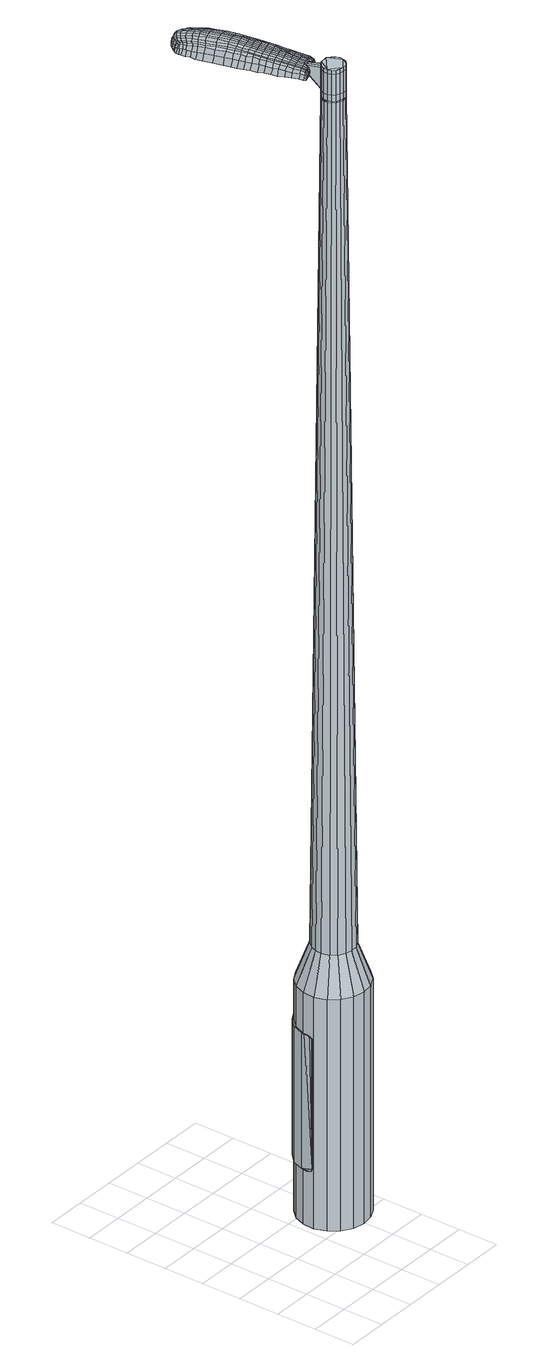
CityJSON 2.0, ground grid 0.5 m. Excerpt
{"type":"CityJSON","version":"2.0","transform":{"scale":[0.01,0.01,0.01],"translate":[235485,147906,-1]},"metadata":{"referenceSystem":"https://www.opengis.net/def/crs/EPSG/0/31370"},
"CityObjects":{
"object1":{"type":"GenericCityObject","attributes":{"cluster":293,"mean_distance_to_centroid":0.206,"new_centroid_x":235486.53,"new_centroid_y":147907.28,"mean_distance_to_camera":7.83,"H1":13.44,"H2":17.23,"Z_final":111.34,"cluster2":-1,"proj_x":235493.42,"proj_y":147905.05,"id_line":92221,"bearing_l":197.96,"distance":7.24,"orientation":"right","G_obj":107.96},"geometry":[{"type":"MultiSurface","lod":"2","boundaries":[[[0,1,2,3]],[[1,4,5,2]],[[4,6,7,5]],[[6,8,9,7]],[[8,10,11,9]],[[10,12,13,11]],[[12,14,15,13]],[[14,16,17,15]],[[16,18,19,17]],[[18,20,21,19]],[[20,22,23,21]],[[22,24,25,23]],[[24,26,27,25]],[[26,28,29,27]],[[28,30,31,29]],[[30,32,33,31]],[[32,34,35,33]],[[34,0,3,35]],[[36,37,38,39]],[[38,40,41,42]],[[41,43,42]],[[42,44,45,46]],[[45,47,46]],[[46,48,49,50]],[[49,51,50]],[[42,46,50,38]],[[50,52,39,38]],[[53,36,39]],[[2,5,7,35]],[[7,9,11,15]],[[11,13,15]],[[15,17,19,23]],[[19,21,23]],[[23,25,27,31]],[[27,29,31]],[[15,23,31,7]],[[31,33,35,7]],[[3,2,35]],[[1,0,54,55]],[[0,34,56,54]],[[34,32,57,56]],[[32,30,58,57]],[[30,28,59,58]],[[28,26,60,59]],[[26,24,61,60]],[[24,22,62,61]],[[22,20,63,62]],[[20,18,64,63]],[[18,16,65,64]],[[16,14,66,65]],[[14,12,67,66]],[[12,10,68,67]],[[10,8,69,68]],[[8,6,70,69]],[[6,4,71,70]],[[4,1,55,71]],[[55,54,72,73]],[[54,56,74,72]],[[56,57,75,74]],[[57,58,76,75]],[[58,59,77,76]],[[59,60,78,77]],[[60,61,79,78]],[[61,62,80,79]],[[62,63,81,80]],[[63,64,82,81]],[[64,65,83,82]],[[65,66,84,83]],[[66,67,85,84]],[[67,68,86,85]],[[68,69,87,86]],[[69,70,88,87]],[[70,71,89,88]],[[71,55,73,89]],[[90,91,92,73]],[[93,94,91,90]],[[75,95,94,93]],[[96,97,95,75]],[[77,98,97,96]],[[99,100,98,77]],[[101,102,100,99]],[[80,103,102,101]],[[81,104,103,80]],[[105,106,104,81]],[[107,108,106,105]],[[109,110,108,107]],[[85,111,110,109]],[[112,113,111,85]],[[87,114,113,112]],[[88,115,114,87]],[[116,117,115,88]],[[73,92,117,116]],[[118,119,120,121]],[[122,118,121,123]],[[124,122,123,125]],[[126,124,125,127]],[[128,126,127,129]],[[130,128,129,131]],[[132,130,131,133]],[[134,132,133,135]],[[136,134,135,137]],[[138,136,137,139]],[[140,138,139,141]],[[142,140,141,143]],[[144,142,143,145]],[[146,144,145,147]],[[148,146,147,149]],[[150,148,149,151]],[[72,90,73]],[[72,74,93,90]],[[74,75,93]],[[76,96,75]],[[76,77,96]],[[78,99,77]],[[78,79,101,99]],[[79,80,101]],[[82,105,81]],[[82,83,107,105]],[[83,84,109,107]],[[84,85,109]],[[86,112,85]],[[86,87,112]],[[89,116,88]],[[89,73,116]],[[152,92,91]],[[153,117,92]],[[153,115,117]],[[154,113,114]],[[154,111,113]],[[155,110,111]],[[155,156,108,110]],[[156,157,106,108]],[[157,104,106]],[[158,102,103]],[[158,159,100,102]],[[159,98,100]],[[160,97,98]],[[160,95,97]],[[161,94,95]],[[161,152,91,94]],[[39,52,150,162]],[[92,152,163,151]],[[53,39,162,119]],[[152,161,120,163]],[[36,53,119,118]],[[161,95,121,120]],[[37,36,118,122]],[[95,160,123,121]],[[38,37,122,124]],[[160,98,125,123]],[[40,38,124,126]],[[98,159,127,125]],[[41,40,126,128]],[[159,158,129,127]],[[43,41,128,130]],[[158,103,131,129]],[[42,43,130,132]],[[103,104,133,131]],[[44,42,132,134]],[[104,157,135,133]],[[45,44,134,136]],[[157,156,137,135]],[[47,45,136,138]],[[156,155,139,137]],[[46,47,138,140]],[[155,111,141,139]],[[48,46,140,142]],[[111,154,143,141]],[[49,48,142,144]],[[154,114,145,143]],[[51,49,144,146]],[[114,115,147,145]],[[50,51,146,148]],[[115,153,149,147]],[[52,50,148,150]],[[153,92,151,149]],[[150,151,164,165]],[[151,163,166,164]],[[163,120,167,166]],[[120,119,168,167]],[[119,162,169,168]],[[162,150,165,169]],[[170,171,172,173]],[[174,170,173,175]],[[170,174,176,177]],[[171,170,177,178]],[[179,180,181,182]],[[183,179,182,184]],[[179,183,185,186]],[[180,179,186,187]],[[188,189,190,191]],[[192,188,191,193]],[[188,192,194,195]],[[189,188,195,196]],[[197,198,199,200]],[[201,197,200,202]],[[197,201,203,204]],[[198,197,204,205]],[[206,207,208,209]],[[210,206,209,211]],[[206,210,212,213]],[[207,206,213,214]],[[215,216,217,218]],[[219,215,218,220]],[[215,219,221,222]],[[216,215,222,223]],[[224,225,226,227]],[[216,224,227,217]],[[224,216,223,228]],[[225,224,228,229]],[[230,231,232,233]],[[225,230,233,226]],[[230,225,229,234]],[[231,230,234,235]],[[236,174,175,237]],[[231,236,237,232]],[[236,231,235,238]],[[174,236,238,176]],[[239,240,241,242]],[[243,239,242,244]],[[239,243,245,246]],[[240,239,246,247]],[[248,249,250,251]],[[240,248,251,241]],[[248,240,247,252]],[[249,248,252,253]],[[254,255,256,257]],[[249,254,257,250]],[[254,249,253,258]],[[255,254,258,259]],[[260,261,262,263]],[[255,260,263,256]],[[260,255,259,264]],[[261,260,264,265]],[[266,171,178,267]],[[261,266,267,262]],[[266,261,265,268]],[[171,266,268,172]],[[269,270,271,272]],[[273,269,272,274]],[[269,273,275,276]],[[270,269,276,277]],[[278,279,280,281]],[[270,278,281,271]],[[278,270,277,282]],[[279,278,282,283]],[[284,285,286,287]],[[279,284,287,280]],[[284,279,283,288]],[[285,284,288,289]],[[290,183,184,291]],[[285,290,291,286]],[[290,285,289,292]],[[183,290,292,185]],[[293,294,295,296]],[[297,293,296,298]],[[293,297,299,300]],[[294,293,300,301]],[[302,303,304,305]],[[294,302,305,295]],[[302,294,301,306]],[[303,302,306,307]],[[308,309,310,311]],[[303,308,311,304]],[[308,303,307,312]],[[309,308,312,313]],[[314,315,316,317]],[[309,314,317,310]],[[314,309,313,318]],[[315,314,318,319]],[[320,180,187,321]],[[315,320,321,316]],[[320,315,319,322]],[[180,320,322,181]],[[323,209,208,324]],[[325,323,324,326]],[[323,325,327,328]],[[209,323,328,211]],[[329,325,326,330]],[[331,329,330,332]],[[329,331,333,334]],[[325,329,334,327]],[[335,331,332,336]],[[337,335,336,338]],[[335,337,339,340]],[[331,335,340,333]],[[341,337,338,342]],[[343,341,342,344]],[[341,343,345,346]],[[337,341,346,339]],[[347,343,344,348]],[[198,347,348,199]],[[347,198,205,349]],[[343,347,349,345]],[[350,351,196,195]],[[352,350,195,194]],[[350,352,353,354]],[[351,350,354,355]],[[356,357,355,354]],[[358,356,354,353]],[[356,358,359,360]],[[357,356,360,361]],[[362,363,361,360]],[[364,362,360,359]],[[362,364,365,366]],[[363,362,366,367]],[[368,369,367,366]],[[370,368,366,365]],[[368,370,203,201]],[[369,368,201,202]],[[371,372,373,374]],[[273,371,374,275]],[[371,273,274,375]],[[372,371,375,376]],[[377,192,193,378]],[[372,377,378,373]],[[377,372,376,379]],[[192,377,379,194]],[[380,381,382,383]],[[219,380,383,221]],[[380,219,220,384]],[[381,380,384,385]],[[386,387,388,389]],[[381,386,389,382]],[[386,381,385,390]],[[387,386,390,391]],[[392,189,196,393]],[[387,392,393,388]],[[392,387,391,394]],[[189,392,394,190]],[[395,396,397,398]],[[177,395,398,178]],[[395,177,176,399]],[[396,395,399,400]],[[401,402,403,404]],[[396,401,404,397]],[[401,396,400,405]],[[402,401,405,406]],[[407,200,199,408]],[[402,407,408,403]],[[407,402,406,409]],[[200,407,409,202]],[[410,411,412,413]],[[182,410,413,184]],[[410,182,181,414]],[[411,410,414,415]],[[416,204,203,417]],[[411,416,417,412]],[[416,411,415,418]],[[204,416,418,205]],[[419,420,421,422]],[[297,419,422,299]],[[419,297,298,423]],[[420,419,423,424]],[[425,210,211,426]],[[420,425,426,421]],[[425,420,424,427]],[[210,425,427,212]],[[428,429,430,431]],[[243,428,431,245]],[[428,243,244,432]],[[429,428,432,433]],[[434,435,436,437]],[[429,434,437,430]],[[434,429,433,438]],[[435,434,438,439]],[[440,207,214,441]],[[435,440,441,436]],[[440,435,439,442]],[[207,440,442,208]],[[443,444,433,432]],[[242,443,432,244]],[[443,242,241,445]],[[444,443,445,446]],[[447,448,439,438]],[[444,447,438,433]],[[447,444,446,449]],[[448,447,449,450]],[[451,324,208,442]],[[448,451,442,439]],[[451,448,450,452]],[[324,451,452,326]],[[453,454,455,456]],[[300,453,456,301]],[[453,300,299,422]],[[454,453,422,421]],[[457,328,327,458]],[[454,457,458,455]],[[457,454,421,426]],[[328,457,426,211]],[[459,460,446,445]],[[251,459,445,241]],[[459,251,250,461]],[[460,459,461,462]],[[463,464,450,449]],[[460,463,449,446]],[[463,460,462,465]],[[464,463,465,466]],[[467,330,326,452]],[[464,467,452,450]],[[467,464,466,468]],[[330,467,468,332]],[[469,470,471,472]],[[306,469,472,307]],[[469,306,301,456]],[[470,469,456,455]],[[473,334,333,474]],[[470,473,474,471]],[[473,470,455,458]],[[334,473,458,327]],[[475,476,462,461]],[[257,475,461,250]],[[475,257,256,477]],[[476,475,477,478]],[[479,480,466,465]],[[476,479,465,462]],[[479,476,478,481]],[[480,479,481,482]],[[483,336,332,468]],[[480,483,468,466]],[[483,480,482,484]],[[336,483,484,338]],[[485,486,487,488]],[[312,485,488,313]],[[485,312,307,472]],[[486,485,472,471]],[[489,340,339,490]],[[486,489,490,487]],[[489,486,471,474]],[[340,489,474,333]],[[491,492,478,477]],[[263,491,477,256]],[[491,263,262,493]],[[492,491,493,494]],[[495,496,482,481]],[[492,495,481,478]],[[495,492,494,497]],[[496,495,497,498]],[[499,342,338,484]],[[496,499,484,482]],[[499,496,498,500]],[[342,499,500,344]],[[501,502,503,504]],[[318,501,504,319]],[[501,318,313,488]],[[502,501,488,487]],[[505,346,345,506]],[[502,505,506,503]],[[505,502,487,490]],[[346,505,490,339]],[[507,508,494,493]],[[267,507,493,262]],[[507,267,178,398]],[[508,507,398,397]],[[509,510,498,497]],[[508,509,497,494]],[[509,508,397,404]],[[510,509,404,403]],[[511,348,344,500]],[[510,511,500,498]],[[511,510,403,408]],[[348,511,408,199]],[[512,513,415,414]],[[322,512,414,181]],[[512,322,319,504]],[[513,512,504,503]],[[514,349,205,418]],[[513,514,418,415]],[[514,513,503,506]],[[349,514,506,345]],[[515,516,376,375]],[[272,515,375,274]],[[515,272,271,517]],[[516,515,517,518]],[[519,352,194,379]],[[516,519,379,376]],[[519,516,518,520]],[[352,519,520,353]],[[521,522,523,524]],[[222,521,524,223]],[[521,222,221,383]],[[522,521,383,382]],[[525,526,527,528]],[[522,525,528,523]],[[525,522,382,389]],[[526,525,389,388]],[[529,351,355,530]],[[526,529,530,527]],[[529,526,388,393]],[[351,529,393,196]],[[531,532,518,517]],[[281,531,517,271]],[[531,281,280,533]],[[532,531,533,534]],[[535,358,353,520]],[[532,535,520,518]],[[535,532,534,536]],[[358,535,536,359]],[[537,538,539,540]],[[228,537,540,229]],[[537,228,223,524]],[[538,537,524,523]],[[541,542,543,544]],[[538,541,544,539]],[[541,538,523,528]],[[542,541,528,527]],[[545,357,361,546]],[[542,545,546,543]],[[545,542,527,530]],[[357,545,530,355]],[[547,548,534,533]],[[287,547,533,280]],[[547,287,286,549]],[[548,547,549,550]],[[551,364,359,536]],[[548,551,536,534]],[[551,548,550,552]],[[364,551,552,365]],[[553,554,555,556]],[[234,553,556,235]],[[553,234,229,540]],[[554,553,540,539]],[[557,558,559,560]],[[554,557,560,555]],[[557,554,539,544]],[[558,557,544,543]],[[561,363,367,562]],[[558,561,562,559]],[[561,558,543,546]],[[363,561,546,361]],[[563,564,550,549]],[[291,563,549,286]],[[563,291,184,413]],[[564,563,413,412]],[[565,370,365,552]],[[564,565,552,550]],[[565,564,412,417]],[[370,565,417,203]],[[566,567,400,399]],[[238,566,399,176]],[[566,238,235,556]],[[567,566,556,555]],[[568,569,406,405]],[[567,568,405,400]],[[568,567,555,560]],[[569,568,560,559]],[[570,369,202,409]],[[569,570,409,406]],[[570,569,559,562]],[[369,570,562,367]],[[571,572,573,574]],[[574,573,575,576]],[[577,575,573,578]],[[578,573,572,579]],[[580,581,582,583]],[[583,582,584,585]],[[586,584,582,587]],[[587,582,581,588]],[[589,590,591,592]],[[592,591,593,594]],[[595,593,591,596]],[[596,591,590,597]],[[598,599,600,601]],[[601,600,602,603]],[[604,602,600,605]],[[605,600,599,606]],[[607,608,609,610]],[[610,609,611,612]],[[613,611,609,614]],[[614,609,608,615]],[[616,617,618,619]],[[619,618,620,621]],[[622,620,618,623]],[[623,618,617,624]],[[625,626,627,628]],[[628,627,617,616]],[[624,617,627,629]],[[629,627,626,630]],[[631,632,633,634]],[[634,633,626,625]],[[630,626,633,635]],[[635,633,632,636]],[[576,575,637,638]],[[638,637,632,631]],[[636,632,637,639]],[[639,637,575,577]],[[640,641,642,643]],[[643,642,644,645]],[[646,644,642,647]],[[647,642,641,648]],[[649,650,651,652]],[[652,651,641,640]],[[648,641,651,653]],[[653,651,650,654]],[[655,656,657,658]],[[658,657,650,649]],[[654,650,657,659]],[[659,657,656,660]],[[661,662,663,664]],[[664,663,656,655]],[[660,656,663,665]],[[665,663,662,666]],[[579,572,667,668]],[[668,667,662,661]],[[666,662,667,669]],[[669,667,572,571]],[[670,671,672,673]],[[673,672,674,675]],[[676,674,672,677]],[[677,672,671,678]],[[679,680,681,682]],[[682,681,671,670]],[[678,671,681,683]],[[683,681,680,684]],[[685,686,687,688]],[[688,687,680,679]],[[684,680,687,689]],[[689,687,686,690]],[[585,584,691,692]],[[692,691,686,685]],[[690,686,691,693]],[[693,691,584,586]],[[694,695,696,697]],[[697,696,698,699]],[[700,698,696,701]],[[701,696,695,702]],[[703,704,705,706]],[[706,705,695,694]],[[702,695,705,707]],[[707,705,704,708]],[[709,710,711,712]],[[712,711,704,703]],[[708,704,711,713]],[[713,711,710,714]],[[715,716,717,718]],[[718,717,710,709]],[[714,710,717,719]],[[719,717,716,720]],[[588,581,721,722]],[[722,721,716,715]],[[720,716,721,723]],[[723,721,581,580]],[[607,610,724,725]],[[725,724,726,727]],[[728,726,724,729]],[[729,724,610,612]],[[727,726,730,731]],[[731,730,732,733]],[[734,732,730,735]],[[735,730,726,728]],[[733,732,736,737]],[[737,736,738,739]],[[740,738,736,741]],[[741,736,732,734]],[[739,738,742,743]],[[743,742,744,745]],[[746,744,742,747]],[[747,742,738,740]],[[745,744,748,749]],[[749,748,599,598]],[[606,599,748,750]],[[750,748,744,746]],[[597,751,752,596]],[[596,752,753,595]],[[754,753,752,755]],[[755,752,751,756]],[[756,757,758,755]],[[755,758,759,754]],[[760,759,758,761]],[[761,758,757,762]],[[762,763,764,761]],[[761,764,765,760]],[[766,765,764,767]],[[767,764,763,768]],[[768,769,770,767]],[[767,770,771,766]],[[604,771,770,602]],[[602,770,769,603]],[[772,773,774,775]],[[775,774,674,676]],[[675,674,774,776]],[[776,774,773,777]],[[594,593,778,779]],[[779,778,773,772]],[[777,773,778,780]],[[780,778,593,595]],[[781,782,783,784]],[[784,783,620,622]],[[621,620,783,785]],[[785,783,782,786]],[[787,788,789,790]],[[790,789,782,781]],[[786,782,789,791]],[[791,789,788,792]],[[597,590,793,794]],[[794,793,788,787]],[[792,788,793,795]],[[795,793,590,589]],[[796,797,798,799]],[[799,798,578,579]],[[577,578,798,800]],[[800,798,797,801]],[[802,803,804,805]],[[805,804,797,796]],[[801,797,804,806]],[[806,804,803,807]],[[598,601,808,809]],[[809,808,803,802]],[[807,803,808,810]],[[810,808,601,603]],[[811,812,813,814]],[[814,813,583,585]],[[580,583,813,815]],[[815,813,812,816]],[[604,605,817,818]],[[818,817,812,811]],[[816,812,817,819]],[[819,817,605,606]],[[820,821,822,823]],[[823,822,698,700]],[[698,822,699]],[[699,822,821,824]],[[612,611,825,826]],[[826,825,821,820]],[[824,821,825,827]],[[827,825,611,613]],[[828,644,646]],[[645,644,829]],[[829,644,828,830]],[[831,832,833,834]],[[834,833,828,646]],[[830,828,833,835]],[[835,833,832,836]],[[615,608,837,838]],[[838,837,832,831]],[[836,832,837,839]],[[839,837,608,607]],[[830,840,841,829]],[[829,841,643,645]],[[640,643,841,842]],[[842,841,840,843]],[[836,844,845,835]],[[835,845,840,830]],[[843,840,845,846]],[[846,845,844,847]],[[607,725,848,839]],[[839,848,844,836]],[[847,844,848,849]],[[849,848,725,727]],[[850,851,852,853]],[[853,852,701,702]],[[700,701,852,823]],[[823,852,851,820]],[[728,729,854,855]],[[855,854,851,850]],[[820,851,854,826]],[[826,854,729,612]],[[843,856,857,842]],[[842,857,652,640]],[[649,652,857,858]],[[858,857,856,859]],[[847,860,861,846]],[[846,861,856,843]],[[859,856,861,862]],[[862,861,860,863]],[[727,731,864,849]],[[849,864,860,847]],[[863,860,864,865]],[[865,864,731,733]],[[866,867,868,869]],[[869,868,707,708]],[[702,707,868,853]],[[853,868,867,850]],[[734,735,870,871]],[[871,870,867,866]],[[850,867,870,855]],[[855,870,735,728]],[[859,872,873,858]],[[858,873,658,649]],[[655,658,873,874]],[[874,873,872,875]],[[863,876,877,862]],[[862,877,872,859]],[[875,872,877,878]],[[878,877,876,879]],[[733,737,880,865]],[[865,880,876,863]],[[879,876,880,881]],[[881,880,737,739]],[[882,883,884,885]],[[885,884,713,714]],[[708,713,884,869]],[[869,884,883,866]],[[740,741,886,887]],[[887,886,883,882]],[[866,883,886,871]],[[871,886,741,734]],[[875,888,889,874]],[[874,889,664,655]],[[661,664,889,890]],[[890,889,888,891]],[[879,892,893,878]],[[878,893,888,875]],[[891,888,893,894]],[[894,893,892,895]],[[739,743,896,881]],[[881,896,892,879]],[[895,892,896,897]],[[897,896,743,745]],[[898,899,900,901]],[[901,900,719,720]],[[714,719,900,885]],[[885,900,899,882]],[[746,747,902,903]],[[903,902,899,898]],[[882,899,902,887]],[[887,902,747,740]],[[891,904,905,890]],[[890,905,668,661]],[[579,668,905,799]],[[799,905,904,796]],[[895,906,907,894]],[[894,907,904,891]],[[796,904,907,805]],[[805,907,906,802]],[[745,749,908,897]],[[897,908,906,895]],[[802,906,908,809]],[[809,908,749,598]],[[816,909,910,815]],[[815,910,723,580]],[[720,723,910,901]],[[901,910,909,898]],[[606,750,911,819]],[[819,911,909,816]],[[898,909,911,903]],[[903,911,750,746]],[[777,912,913,776]],[[776,913,673,675]],[[670,673,913,914]],[[914,913,912,915]],[[595,753,916,780]],[[780,916,912,777]],[[915,912,916,917]],[[917,916,753,754]],[[918,919,920,921]],[[921,920,623,624]],[[622,623,920,784]],[[784,920,919,781]],[[922,923,924,925]],[[925,924,919,918]],[[781,919,924,790]],[[790,924,923,787]],[[756,751,926,927]],[[927,926,923,922]],[[787,923,926,794]],[[794,926,751,597]],[[915,928,929,914]],[[914,929,682,670]],[[679,682,929,930]],[[930,929,928,931]],[[754,759,932,917]],[[917,932,928,915]],[[931,928,932,933]],[[933,932,759,760]],[[934,935,936,937]],[[937,936,629,630]],[[624,629,936,921]],[[921,936,935,918]],[[938,939,940,941]],[[941,940,935,934]],[[918,935,940,925]],[[925,940,939,922]],[[762,757,942,943]],[[943,942,939,938]],[[922,939,942,927]],[[927,942,757,756]],[[931,944,945,930]],[[930,945,688,679]],[[685,688,945,946]],[[946,945,944,947]],[[760,765,948,933]],[[933,948,944,931]],[[947,944,948,949]],[[949,948,765,766]],[[950,951,952,953]],[[953,952,635,636]],[[630,635,952,937]],[[937,952,951,934]],[[954,955,956,957]],[[957,956,951,950]],[[934,951,956,941]],[[941,956,955,938]],[[768,763,958,959]],[[959,958,955,954]],[[938,955,958,943]],[[943,958,763,762]],[[947,960,961,946]],[[946,961,692,685]],[[585,692,961,814]],[[814,961,960,811]],[[766,771,962,949]],[[949,962,960,947]],[[811,960,962,818]],[[818,962,771,604]],[[801,963,964,800]],[[800,964,639,577]],[[636,639,964,953]],[[953,964,963,950]],[[807,965,966,806]],[[806,966,963,801]],[[950,963,966,957]],[[957,966,965,954]],[[603,769,967,810]],[[810,967,965,807]],[[954,965,967,959]],[[959,967,769,768]],[[571,574,173,172]],[[574,576,175,173]],[[586,587,186,185]],[[587,588,187,186]],[[589,592,191,190]],[[592,594,193,191]],[[613,614,213,212]],[[614,615,214,213]],[[616,619,218,217]],[[619,621,220,218]],[[625,628,227,226]],[[628,616,217,227]],[[631,634,233,232]],[[634,625,226,233]],[[576,638,237,175]],[[638,631,232,237]],[[646,647,246,245]],[[647,648,247,246]],[[648,653,252,247]],[[653,654,253,252]],[[654,659,258,253]],[[659,660,259,258]],[[660,665,264,259]],[[665,666,265,264]],[[666,669,268,265]],[[669,571,172,268]],[[676,677,276,275]],[[677,678,277,276]],[[678,683,282,277]],[[683,684,283,282]],[[684,689,288,283]],[[689,690,289,288]],[[690,693,292,289]],[[693,586,185,292]],[[694,697,296,295]],[[697,699,298,296]],[[703,706,305,304]],[[706,694,295,305]],[[709,712,311,310]],[[712,703,304,311]],[[715,718,317,316]],[[718,709,310,317]],[[588,722,321,187]],[[722,715,316,321]],[[772,775,374,373]],[[775,676,275,374]],[[594,779,378,193]],[[779,772,373,378]],[[621,785,384,220]],[[785,786,385,384]],[[786,791,390,385]],[[791,792,391,390]],[[792,795,394,391]],[[795,589,190,394]],[[699,423,298]],[[699,824,424,423]],[[824,827,427,424]],[[827,613,212,427]],[[646,431,430]],[[646,245,431]],[[831,834,437,436]],[[834,646,430,437]],[[615,838,441,214]],[[838,831,436,441]],[[968,969,970,971]],[[972,973,971,970]],[[974,975,976,977]],[[978,979,980,981]],[[969,982,983,970]],[[984,972,970,983]],[[985,974,977,986]],[[987,988,979,978]],[[982,989,990,983]],[[990,991,984,983]],[[992,985,986,993]],[[994,988,987,995]],[[989,996,997,990]],[[997,998,991,990]],[[999,992,993,1000]],[[1001,994,995,1002]],[[1003,1004,1005,1006]],[[1007,1008,1004,1003]],[[1007,1009,1010,1008]],[[1009,1011,1012,1010]],[[1013,1014,1015,1016]],[[1017,1018,1014,1013]],[[1019,1020,1018,1017]],[[1021,1022,1020,1019]],[[1016,1005,1004,1013]],[[1013,1004,1008,1017]],[[1008,1010,1019,1017]],[[1010,1012,1021,1019]],[[977,976,973,972]],[[986,977,972,984]],[[991,993,986,984]],[[998,1000,993,991]],[[978,981,975,974]],[[987,978,974,985]],[[995,987,985,992]],[[1002,995,992,999]],[[979,1003,1006,980]],[[988,1007,1003,979]],[[1009,1007,988,994]],[[1011,1009,994,1001]],[[1023,1024,1025,1026]],[[1025,1027,1028,1029]],[[1025,1029,1030,1031]],[[1025,1031,1026]],[[1032,1023,1026,1033]],[[1034,1033,1026,1035]],[[1036,1035,1026]],[[1037,1025,1024,1038]],[[1039,1037,1038,1040]],[[1041,1039,1040,1042]],[[1043,1041,1042,1044]],[[1045,1043,1044,1046]],[[1046,1047,1048,1049]],[[1046,1049,1050,1051]],[[1046,1051,1052,1053]],[[1052,1054,1055,1056]],[[1052,1056,1057,1058]],[[1052,1058,1053]],[[1046,1053,1045]],[[1059,1060,1024,1023]],[[1061,1062,1027,1025]],[[1063,1064,1036,1026]],[[1060,1065,1038,1024]],[[1066,1061,1025,1037]],[[1065,1067,1040,1038]],[[1068,1066,1037,1039]],[[1067,1069,1042,1040]],[[1070,1068,1039,1041]],[[1069,1071,1044,1042]],[[1072,1070,1041,1043]],[[1071,1073,1046,1044]],[[1074,1072,1043,1045]],[[1073,1075,1047,1046]],[[1076,1077,1054,1052]],[[1078,1074,1045,1053]],[[1048,1047,1075,1079]],[[1049,1048,1079,1080]],[[1050,1049,1080,1081]],[[1051,1050,1081,1082]],[[1052,1051,1082,1076]],[[1083,1059,1023,1032]],[[1084,1083,1032,1033]],[[1085,1084,1033,1034]],[[1086,1085,1034,1035]],[[1064,1086,1035,1036]],[[1028,1027,1062,1087]],[[1055,1054,1077,1088]],[[1029,1028,1087,1089]],[[1030,1029,1089,1090]],[[1031,1030,1090,1091]],[[1026,1031,1091,1063]],[[1056,1055,1088,1092]],[[1057,1056,1092,1093]],[[1058,1057,1093,1094]],[[1053,1058,1094,1078]]]}]}
},
"vertices":[
[138,169,384],[153,171,384],[153,171,96],[138,169,96],[167,168,384],[167,168,96],[180,160,384],[180,160,96],[189,149,384],[189,149,96],[193,135,384],[193,135,96],[193,120,384],[193,120,96],[187,107,384],[187,107,96],[177,96,384],[177,96,96],[164,89,384],[164,89,96],[150,87,384],[150,87,96],[135,90,384],[135,90,96],[123,98,384],[123,98,96],[114,109,384],[114,109,96],[109,123,384],[109,123,96],[110,138,384],[110,138,96],[115,151,384],[115,151,96],[125,162,384],[125,162,96],[140,136,1524],[138,132,1524],[138,127,1524],[147,142,1524],[139,123,1524],[142,119,1524],[151,116,1524],[146,117,1524],[155,116,1524],[159,118,1524],[164,126,1524],[163,122,1524],[165,131,1524],[163,135,1524],[156,142,1524],[160,139,1524],[152,142,1524],[143,140,1524],[143,153,429],[152,154,429],[136,149,429],[130,142,429],[127,134,429],[126,126,429],[129,117,429],[134,110,429],[142,106,429],[150,104,429],[159,105,429],[167,109,429],[173,116,429],[176,124,429],[176,133,429],[173,141,429],[168,148,429],[161,152,429],[147,142,1483],[152,142,1483],[143,140,1483],[140,136,1483],[138,132,1483],[138,127,1483],[139,123,1483],[142,119,1483],[146,117,1483],[151,116,1483],[155,116,1483],[159,118,1483],[163,122,1483],[164,126,1483],[165,131,1483],[163,135,1483],[160,139,1483],[156,142,1483],[147,141,1483],[147,141,1485],[152,142,1485],[143,139,1483],[143,139,1485],[140,136,1485],[139,132,1483],[139,132,1485],[138,127,1485],[140,123,1483],[140,123,1485],[143,119,1483],[143,119,1485],[146,117,1485],[151,116,1485],[155,117,1483],[155,117,1485],[159,119,1483],[159,119,1485],[162,122,1483],[162,122,1485],[164,126,1485],[164,131,1483],[164,131,1485],[163,135,1485],[160,139,1485],[156,141,1483],[156,141,1485],[140,136,1519],[143,140,1519],[143,140,1493],[140,136,1493],[138,132,1519],[138,132,1493],[138,127,1519],[138,127,1493],[139,123,1519],[139,123,1493],[142,119,1519],[142,119,1493],[146,117,1519],[146,117,1493],[151,116,1519],[151,116,1493],[155,116,1519],[155,116,1493],[159,118,1519],[159,118,1493],[163,122,1519],[163,122,1493],[164,126,1519],[164,126,1493],[165,131,1519],[165,131,1493],[163,135,1519],[163,135,1493],[160,139,1519],[160,139,1493],[156,142,1519],[156,142,1493],[152,142,1519],[152,142,1493],[147,142,1485],[156,142,1485],[165,131,1485],[163,122,1485],[159,118,1485],[155,116,1485],[142,119,1485],[139,123,1485],[138,132,1485],[143,140,1485],[147,142,1519],[147,142,1493],[144,161,1513],[144,161,1518],[141,160,1513],[138,159,1513],[138,159,1518],[141,160,1518],[137,236,1519],[139,229,1518],[140,231,1509],[138,238,1510],[135,244,1519],[136,246,1510],[133,243,1526],[136,235,1525],[138,228,1525],[100,224,1519],[103,218,1518],[105,217,1525],[102,224,1525],[97,233,1519],[99,232,1526],[96,233,1510],[98,225,1510],[101,219,1509],[94,300,1519],[98,301,1519],[98,302,1513],[94,301,1513],[91,297,1519],[90,298,1513],[91,296,1524],[95,298,1524],[98,299,1524],[117,229,1530],[120,222,1529],[123,223,1529],[120,230,1530],[114,238,1531],[118,239,1531],[111,237,1530],[114,228,1530],[116,221,1529],[142,152,1512],[145,153,1512],[144,154,1517],[142,154,1517],[140,152,1512],[139,153,1517],[139,152,1506],[142,153,1506],[145,154,1506],[117,292,1519],[119,289,1519],[120,290,1512],[118,293,1512],[116,294,1518],[117,295,1512],[116,293,1522],[116,291,1523],[118,288,1524],[121,285,1519],[123,279,1519],[124,281,1512],[122,286,1512],[120,284,1524],[122,278,1525],[125,274,1519],[128,266,1519],[129,268,1511],[126,275,1511],[124,273,1526],[127,265,1526],[131,256,1519],[132,257,1510],[130,254,1526],[156,165,1513],[154,172,1513],[153,171,1518],[155,164,1517],[157,159,1512],[156,160,1516],[158,160,1506],[156,166,1507],[155,173,1507],[152,179,1514],[150,187,1515],[149,185,1520],[151,178,1519],[153,181,1507],[151,188,1507],[148,194,1515],[146,201,1516],[145,200,1522],[147,193,1521],[149,195,1508],[147,203,1508],[145,208,1517],[143,215,1517],[142,214,1524],[143,207,1523],[146,210,1508],[144,217,1509],[141,222,1518],[140,221,1524],[142,224,1509],[83,282,1519],[84,278,1519],[85,279,1524],[84,282,1523],[83,284,1518],[84,284,1522],[82,285,1512],[82,282,1512],[82,279,1512],[85,274,1519],[86,268,1519],[88,268,1525],[86,274,1524],[83,274,1512],[85,269,1512],[88,262,1519],[90,255,1519],[92,254,1526],[89,262,1526],[86,263,1511],[88,255,1511],[94,244,1519],[95,243,1526],[92,245,1510],[127,155,1513],[124,163,1513],[123,163,1507],[126,156,1507],[129,150,1512],[128,151,1506],[130,151,1516],[128,155,1517],[125,162,1518],[121,170,1514],[119,177,1515],[117,177,1507],[120,170,1507],[123,169,1519],[120,176,1520],[116,183,1515],[113,190,1516],[112,191,1508],[114,184,1508],[118,183,1521],[115,190,1522],[111,197,1517],[108,204,1517],[106,205,1509],[109,198,1508],[112,197,1523],[110,204,1524],[105,211,1518],[103,212,1509],[107,211,1524],[140,159,1519],[143,160,1519],[138,166,1520],[141,167,1520],[135,165,1520],[138,158,1519],[136,173,1522],[138,174,1522],[133,180,1523],[136,181,1523],[130,179,1523],[133,172,1521],[131,187,1524],[134,188,1524],[129,194,1525],[132,195,1525],[126,193,1525],[128,186,1524],[126,201,1526],[129,202,1526],[124,208,1527],[127,209,1527],[121,207,1527],[123,200,1526],[122,215,1528],[125,216,1528],[119,214,1528],[96,295,1527],[99,296,1527],[92,293,1526],[94,289,1527],[97,291,1528],[101,292,1528],[99,285,1529],[103,286,1529],[95,283,1528],[98,276,1530],[101,278,1530],[105,279,1530],[104,271,1531],[107,272,1531],[100,269,1530],[103,261,1531],[106,262,1531],[110,263,1531],[110,250,1531],[114,251,1531],[107,249,1531],[83,287,1518],[85,289,1519],[84,290,1513],[82,287,1513],[84,286,1523],[86,288,1523],[87,293,1519],[87,294,1513],[88,292,1524],[115,296,1518],[112,297,1518],[112,296,1523],[114,294,1523],[115,297,1513],[113,299,1513],[109,299,1519],[105,301,1519],[106,299,1524],[109,298,1523],[109,300,1513],[105,301,1513],[102,301,1519],[102,300,1524],[101,302,1513],[134,234,1528],[133,234,1528],[134,227,1528],[136,227,1527],[132,242,1528],[130,242,1529],[130,233,1529],[127,232,1530],[129,225,1529],[132,226,1528],[127,241,1529],[124,241,1530],[124,231,1530],[126,224,1529],[121,240,1531],[104,224,1528],[106,225,1529],[103,233,1529],[101,232,1528],[106,218,1527],[108,218,1528],[110,226,1529],[107,235,1530],[112,220,1528],[131,149,1512],[133,149,1512],[133,151,1517],[131,150,1517],[130,149,1506],[132,150,1506],[136,150,1512],[136,152,1517],[135,151,1506],[156,157,1512],[155,156,1512],[155,157,1506],[157,158,1506],[155,158,1517],[154,157,1517],[153,156,1512],[150,155,1512],[150,156,1506],[153,157,1506],[152,157,1517],[149,156,1517],[147,154,1512],[147,155,1506],[147,155,1517],[154,163,1519],[152,163,1519],[152,170,1520],[150,170,1520],[150,162,1519],[148,161,1519],[148,169,1520],[146,168,1520],[145,160,1519],[143,167,1520],[129,155,1519],[131,156,1519],[129,163,1520],[127,162,1520],[134,157,1519],[132,164,1520],[150,178,1521],[148,177,1521],[148,185,1522],[146,184,1522],[146,176,1521],[143,175,1521],[144,183,1522],[141,183,1523],[141,175,1522],[139,182,1523],[124,169,1521],[126,170,1521],[124,177,1522],[122,176,1522],[129,171,1521],[127,178,1522],[146,192,1523],[144,191,1523],[144,199,1524],[142,198,1524],[142,191,1523],[139,190,1524],[140,198,1525],[137,197,1525],[137,189,1524],[134,196,1525],[119,183,1523],[121,184,1523],[118,191,1524],[116,190,1524],[124,185,1524],[122,192,1525],[142,206,1525],[140,206,1525],[140,213,1526],[138,213,1526],[138,205,1526],[135,204,1526],[136,212,1527],[133,211,1527],[132,203,1526],[130,210,1527],[114,197,1525],[116,198,1525],[113,205,1526],[111,204,1526],[119,199,1526],[117,206,1527],[138,220,1527],[136,220,1527],[134,219,1527],[131,218,1528],[128,217,1528],[109,211,1527],[111,212,1527],[114,213,1528],[85,283,1525],[86,286,1525],[86,280,1526],[87,282,1526],[89,290,1526],[90,286,1527],[115,292,1525],[113,294,1525],[114,290,1526],[116,289,1525],[110,295,1525],[107,296,1526],[108,292,1527],[111,291,1526],[103,297,1526],[104,293,1527],[87,275,1526],[89,277,1527],[89,269,1527],[90,271,1528],[92,280,1528],[94,273,1529],[118,284,1526],[116,285,1527],[118,279,1528],[120,279,1527],[113,286,1527],[110,287,1528],[112,280,1529],[116,280,1528],[106,287,1528],[109,280,1530],[90,263,1528],[92,264,1529],[93,255,1528],[95,256,1529],[96,267,1529],[98,259,1530],[123,273,1528],[121,273,1528],[123,265,1529],[125,265,1528],[118,273,1529],[114,273,1530],[117,265,1530],[120,265,1530],[111,273,1530],[113,264,1531],[97,244,1529],[99,245,1529],[102,247,1530],[129,254,1528],[127,254,1529],[124,253,1530],[121,253,1530],[117,252,1531],[138,230,1509],[137,229,1518],[135,236,1518],[136,237,1509],[133,244,1519],[134,246,1510],[132,242,1525],[134,234,1525],[136,227,1525],[106,218,1525],[105,219,1518],[102,225,1518],[104,225,1525],[99,233,1519],[101,233,1525],[97,234,1510],[100,226,1509],[103,219,1509],[98,299,1513],[98,299,1519],[95,298,1519],[95,298,1513],[92,296,1519],[92,296,1513],[93,294,1524],[96,296,1524],[99,297,1524],[122,224,1528],[120,223,1528],[117,230,1529],[120,231,1529],[114,238,1529],[118,239,1529],[111,237,1529],[114,228,1529],[116,222,1528],[144,156,1516],[144,155,1512],[142,155,1512],[141,156,1516],[139,154,1512],[139,155,1516],[138,154,1506],[141,155,1506],[144,156,1506],[118,289,1512],[117,288,1519],[116,291,1518],[117,292,1512],[115,293,1518],[116,294,1512],[114,292,1522],[115,290,1523],[116,287,1523],[122,280,1512],[121,279,1519],[119,284,1519],[120,285,1512],[118,283,1524],[120,278,1525],[127,267,1511],[126,266,1519],[123,273,1519],[124,275,1511],[122,272,1525],[125,265,1526],[129,255,1519],[130,257,1510],[128,254,1526],[151,171,1518],[152,172,1513],[154,164,1513],[153,164,1517],[155,159,1512],[154,160,1515],[155,160,1506],[155,166,1506],[153,173,1507],[147,185,1520],[148,186,1514],[150,179,1514],[149,178,1519],[151,180,1507],[149,188,1507],[143,199,1522],[144,201,1516],[146,193,1515],[145,192,1521],[147,195,1508],[145,202,1508],[140,214,1523],[141,215,1517],[143,208,1516],[142,206,1522],[144,209,1508],[142,216,1508],[139,222,1517],[138,221,1524],[140,224,1509],[87,279,1523],[86,279,1519],[85,282,1518],[86,282,1523],[85,284,1518],[86,284,1522],[84,284,1512],[84,282,1512],[84,279,1512],[90,268,1525],[88,269,1519],[87,274,1519],[88,274,1524],[85,275,1512],[86,269,1512],[93,255,1526],[92,255,1519],[90,263,1519],[91,263,1525],[88,264,1511],[90,256,1511],[95,244,1519],[97,244,1526],[94,245,1510],[125,164,1507],[126,163,1513],[129,156,1513],[127,157,1506],[131,152,1512],[130,152,1506],[131,153,1515],[130,156,1517],[127,163,1518],[119,178,1507],[120,177,1514],[123,170,1514],[122,171,1507],[125,170,1519],[122,177,1520],[113,192,1508],[115,191,1516],[118,184,1515],[116,185,1508],[119,184,1521],[117,191,1522],[108,206,1508],[110,205,1517],[112,198,1516],[111,199,1508],[114,198,1522],[111,205,1523],[107,212,1517],[105,213,1509],[109,211,1524],[140,160,1518],[143,160,1518],[138,166,1519],[140,167,1519],[135,166,1519],[137,159,1518],[136,174,1520],[138,174,1520],[133,181,1521],[136,181,1521],[130,180,1521],[133,173,1520],[131,188,1523],[134,188,1523],[129,195,1524],[131,196,1524],[126,194,1524],[128,187,1523],[126,202,1525],[129,203,1525],[124,209,1526],[127,210,1526],[121,208,1526],[123,201,1525],[122,216,1527],[125,217,1527],[119,215,1527],[100,295,1526],[96,294,1526],[93,292,1525],[94,288,1526],[98,290,1526],[101,291,1526],[103,285,1528],[99,284,1528],[96,282,1527],[98,276,1528],[102,277,1529],[105,278,1529],[107,272,1530],[104,271,1530],[100,269,1529],[103,261,1530],[107,262,1530],[110,263,1530],[114,251,1530],[110,250,1530],[107,249,1530],[85,289,1513],[86,288,1518],[85,286,1518],[84,286,1512],[86,285,1523],[87,287,1523],[89,292,1519],[88,293,1513],[90,291,1523],[111,294,1523],[111,296,1518],[113,294,1518],[113,293,1523],[114,295,1512],[112,297,1512],[105,297,1523],[105,298,1519],[108,297,1519],[108,296,1523],[109,298,1513],[105,299,1513],[102,299,1519],[102,297,1524],[102,300,1513],[134,227,1527],[132,234,1527],[133,234,1527],[135,227,1526],[131,242,1527],[129,242,1528],[128,225,1528],[126,232,1528],[129,233,1528],[131,226,1527],[127,241,1528],[124,241,1529],[123,231,1529],[125,224,1528],[121,240,1529],[103,234,1528],[106,226,1527],[105,225,1527],[102,233,1527],[107,218,1526],[109,219,1527],[110,227,1528],[107,235,1528],[112,220,1527],[132,153,1516],[132,152,1512],[131,151,1512],[131,152,1516],[131,152,1506],[135,153,1512],[135,154,1516],[135,153,1506],[154,159,1512],[154,159,1516],[153,159,1516],[149,158,1506],[149,157,1512],[152,158,1512],[152,159,1506],[151,159,1516],[149,158,1516],[147,156,1512],[147,157,1506],[146,157,1516],[152,163,1518],[153,164,1518],[151,170,1519],[150,170,1519],[147,162,1518],[150,163,1518],[148,170,1519],[145,169,1519],[145,161,1518],[143,168,1519],[129,163,1519],[131,157,1518],[130,156,1518],[128,163,1519],[134,158,1518],[132,164,1519],[148,177,1520],[149,178,1520],[147,185,1521],[146,185,1521],[143,176,1520],[146,177,1520],[144,184,1521],[141,183,1521],[141,175,1520],[138,182,1521],[124,178,1521],[126,171,1520],[125,170,1520],[123,177,1521],[129,172,1520],[127,179,1521],[144,192,1522],[145,192,1522],[143,199,1523],[142,199,1523],[139,190,1522],[141,191,1522],[139,198,1523],[137,197,1524],[136,189,1523],[134,196,1524],[119,191,1523],[121,185,1522],[120,184,1522],[117,191,1523],[124,186,1522],[122,193,1523],[140,206,1524],[141,206,1524],[139,213,1525],[138,213,1525],[135,204,1525],[137,205,1524],[135,212,1525],[133,211,1526],[132,203,1525],[130,211,1526],[114,205,1525],[116,198,1524],[115,198,1524],[112,205,1525],[120,200,1524],[117,206,1525],[136,220,1526],[137,220,1526],[130,218,1527],[133,219,1526],[128,218,1527],[111,212,1526],[110,212,1526],[115,213,1526],[88,285,1524],[87,283,1524],[88,280,1525],[88,282,1525],[90,289,1525],[91,285,1525],[114,289,1525],[112,292,1524],[114,291,1524],[115,288,1525],[108,291,1526],[106,295,1525],[109,294,1524],[111,290,1525],[103,295,1525],[104,292,1526],[90,277,1526],[89,275,1526],[90,269,1526],[91,270,1527],[93,280,1526],[95,273,1527],[118,278,1527],[116,284,1526],[117,283,1526],[119,278,1526],[112,279,1528],[109,286,1527],[113,285,1526],[115,279,1527],[106,286,1527],[108,279,1528],[93,264,1527],[92,263,1527],[94,255,1527],[96,257,1528],[96,267,1528],[99,259,1529],[122,265,1528],[120,273,1527],[121,272,1527],[124,264,1527],[116,265,1529],[114,273,1529],[117,273,1528],[120,265,1528],[111,272,1529],[113,264,1530],[99,245,1528],[98,244,1528],[103,247,1529],[126,253,1528],[127,253,1528],[120,253,1529],[123,253,1529],[117,252,1530],[156,160,1508],[149,158,1508],[140,189,1509],[148,192,1509],[134,210,1510],[143,213,1510],[123,248,1512],[132,251,1512],[137,234,1511],[128,231,1511],[117,265,1513],[113,278,1514],[121,280,1514],[126,268,1513],[143,156,1508],[133,187,1509],[126,207,1510],[114,245,1512],[119,228,1511],[108,262,1513],[104,275,1514],[136,154,1508],[125,184,1509],[118,205,1510],[105,242,1512],[111,225,1511],[96,272,1514],[100,259,1513],[130,152,1508],[118,182,1509],[110,202,1510],[96,239,1512],[102,222,1511],[87,269,1514],[91,256,1513],[108,290,1514],[105,294,1514],[112,297,1514],[116,293,1514],[100,288,1514],[99,292,1514],[92,285,1514],[92,290,1514],[84,283,1514],[85,288,1514],[101,298,1515],[97,300,1515],[98,300,1515],[105,299,1515],[97,297,1515],[96,300,1515],[93,295,1515],[95,299,1515],[89,294,1515],[94,299,1515],[108,135,334],[109,139,334],[109,139,165],[108,125,171],[108,135,165],[108,131,165],[108,128,166],[108,126,167],[108,125,169],[108,131,334],[108,128,333],[108,126,332],[108,125,331],[108,125,328],[114,153,165],[114,153,334],[125,164,165],[125,164,334],[138,171,165],[138,171,334],[153,173,165],[153,173,334],[167,170,165],[167,170,334],[171,168,334],[174,166,334],[177,164,333],[178,163,332],[180,163,331],[180,162,328],[171,168,165],[180,162,171],[180,163,169],[178,163,167],[177,164,166],[174,166,165],[111,135,334],[111,139,334],[111,139,165],[111,135,165],[111,125,171],[111,125,328],[117,151,334],[117,151,165],[126,161,334],[126,161,165],[139,168,334],[139,168,165],[153,170,334],[153,170,165],[166,167,334],[166,167,165],[170,165,334],[178,160,328],[178,160,171],[170,165,165],[173,163,334],[175,162,333],[177,161,332],[178,160,331],[111,131,334],[111,128,333],[111,126,332],[111,125,331],[111,131,165],[178,160,169],[111,128,166],[111,126,167],[111,125,169],[177,161,167],[175,162,166],[173,163,165]
]}
